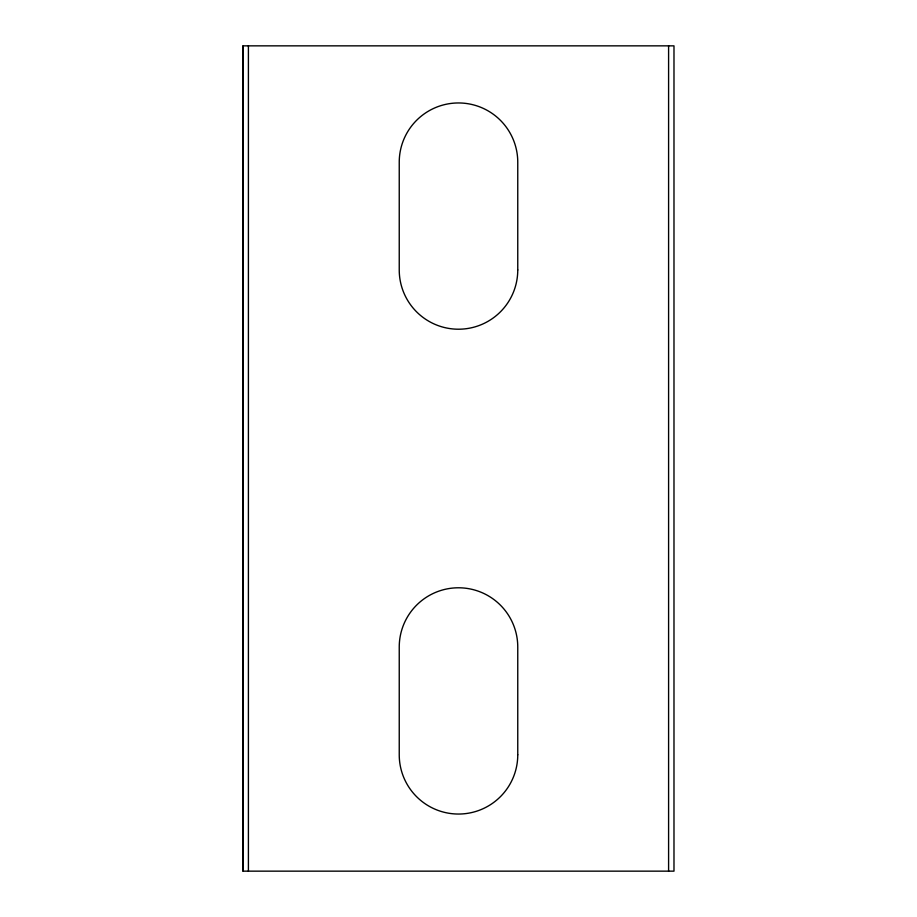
<?xml version="1.0" encoding="UTF-8"?>
<svg xmlns="http://www.w3.org/2000/svg" width="917" height="917" viewBox="0 0 917 917"><rect width="100%" height="100%" fill="white"/><g stroke="black" fill="none" stroke-linecap="round" stroke-linejoin="round"><path stroke-width="1.38" d="M243.016 871.15L243.016 45.85L673.984 45.85L673.984 871.15L243.016 871.15L243.016 45.85M248.404 871.15L248.404 45.85M668.596 45.85L668.596 871.15M517.761 269.953L517.761 162.206A59.261 59.261 0 0 0 458.5 102.956A59.261 59.261 0 0 0 399.239 162.206L399.239 269.953A59.261 59.261 0 0 0 458.5 329.214A59.261 59.261 0 0 0 517.761 269.953M517.761 754.794L517.761 647.047A59.261 59.261 0 0 0 458.5 587.786A59.261 59.261 0 0 0 399.239 647.047L399.239 754.794A59.261 59.261 0 0 0 458.5 814.044A59.261 59.261 0 0 0 517.761 754.794"/></g></svg>
